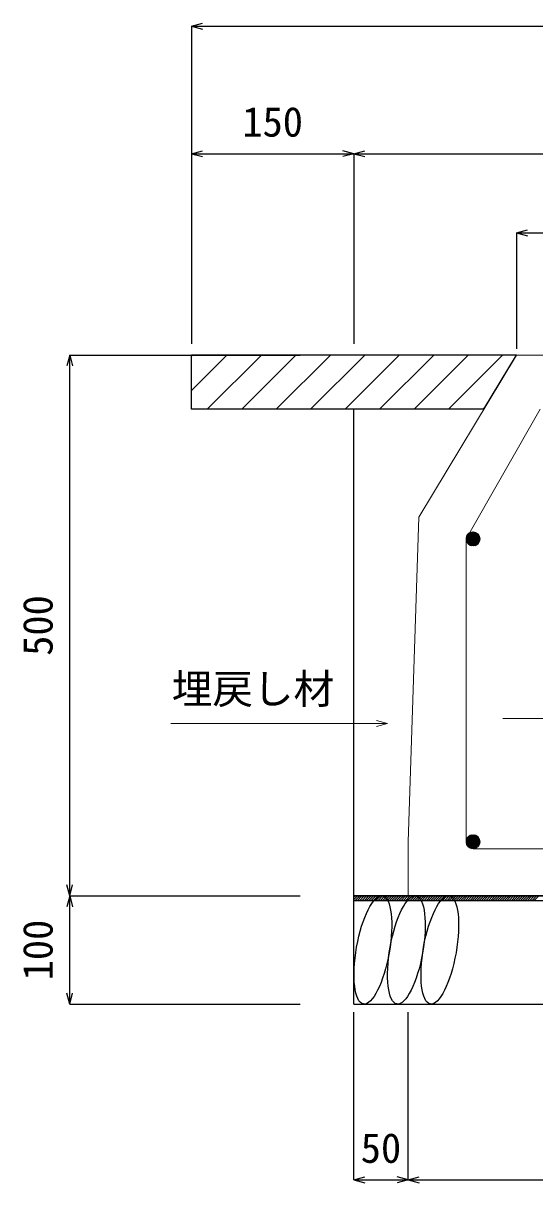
# Model space of a CAD drawing. Units: millimetres, scale not verified. Extents: x -9755 to 16726, y -7413 to 4835.
# Drawn here: x -1278 to -805, y -110 to 962 of the extents above; entities that cross this region are included whole.
import ezdxf
from ezdxf.enums import TextEntityAlignment as Align

# ---------------------------------------------------------------- set-up
doc = ezdxf.new("R2010")
doc.units = ezdxf.units.MM
doc.header["$LTSCALE"] = 15
doc.linetypes.add('CHAIN2', pattern=[12, 9, -1, 1, -1])
doc.layers.add('0-1_ブロック', color=2, linetype='Continuous', lineweight=18)
doc.layers.add('0-A', color=7, linetype='Continuous', lineweight=18)
for name, color, linetype in [('0-3_鉄筋', 7, 'Continuous'), ('0-5_ｼﾞｮｲﾝﾄ詳細図', 7, 'Continuous'), ('0-6_寸法', 4, 'Continuous'), ('0-B', 4, 'Continuous')]:
    doc.layers.add(name, color=color, linetype=linetype)
doc.styles.add('ＭＳ ゴシック', font='')
doc.styles.get('ＭＳ ゴシック').set_extended_font_data('MS Gothic')

msp = doc.modelspace()

# ---------------------------------------------------------------- linework, layer by layer
at = {"layer": '0-1_ブロック', "color": 3}
for p, q in [((-822.47, 654.9), (-912.47, 504.9)), ((-822.47, 654.9), (-912.47, 504.9)), ((-822.47, 654.9), (-622.47, 654.9)), ((-822.47, 654.9), (-622.47, 654.9)), ((-922.47, 204.9), (-912.47, 504.9)), ((-912.47, 504.9), (-922.47, 204.9)), ((-922.47, 154.9), (-922.47, 204.9)), ((-922.47, 154.9), (-522.47, 154.9))]:
    msp.add_line(p, q, dxfattribs=at)
at = {"layer": '0-1_ブロック'}
for p, q in [((-800.47, 604.9), (-868.97, 484.9)), ((-868.97, 484.65), (-862.22, 491.39)), ((-868.97, 204.9), (-868.97, 484.9)), ((-868.84, 486.18), (-863.76, 491.27)), ((-868.8, 483.4), (-860.98, 491.22)), ((-868.45, 482.34), (-859.91, 490.87)), ((-867.96, 481.41), (-858.99, 490.38)), ((-867.75, 488.69), (-866.27, 490.18)), ((-867.35, 480.6), (-858.18, 489.78)), ((-866.64, 479.91), (-857.48, 489.06)), ((-865.81, 479.32), (-856.89, 488.23)), ((-864.86, 478.85), (-856.43, 487.29)), ((-863.77, 478.53), (-856.1, 486.2)), ((-862.49, 478.4), (-855.97, 484.91)), ((-860.87, 478.6), (-856.17, 483.3)), ((-868.97, 204.65), (-862.22, 211.39)), ((-868.84, 206.18), (-863.76, 211.27)), ((-868.8, 203.4), (-860.98, 211.22)), ((-868.45, 202.34), (-859.91, 210.87)), ((-867.96, 201.41), (-858.99, 210.38)), ((-867.75, 208.69), (-866.27, 210.18)), ((-867.35, 200.6), (-858.18, 209.78)), ((-866.64, 199.91), (-857.48, 209.06)), ((-865.81, 199.32), (-856.89, 208.23)), ((-864.86, 198.85), (-856.43, 207.29)), ((-863.77, 198.53), (-856.1, 206.2)), ((-862.49, 198.4), (-855.97, 204.91)), ((-862.47, 198.4), (-582.47, 198.4)), ((-860.87, 198.6), (-856.17, 203.3))]:
    msp.add_line(p, q, dxfattribs=at)
at = {"layer": '0-1_ブロック', "color": 7, "linetype": 'CHAIN2'}
msp.add_line((-609.97, 318.9), (-834.97, 318.9), dxfattribs=at)
at = {"layer": '0-1_ブロック'}
for centre in [(-862.47, 484.9), (-862.47, 204.9)]:
    msp.add_circle(centre, 6.5, dxfattribs=at)
at = {"layer": '0-3_鉄筋'}
for p, q in [((-1122.47, 604.9), (-1122.47, 654.9)), ((-822.47, 654.9), (-1122.47, 654.9)), ((-1122.47, 622.15), (-1089.72, 654.9)), ((-1122.47, 653.97), (-1121.54, 654.9)), ((-1107.9, 604.9), (-1057.9, 654.9)), ((-1076.08, 604.9), (-1026.08, 654.9)), ((-1044.26, 604.9), (-994.26, 654.9)), ((-1012.44, 604.9), (-962.44, 654.9)), ((-980.62, 604.9), (-930.62, 654.9)), ((-948.8, 604.9), (-898.8, 654.9)), ((-916.98, 604.9), (-866.98, 654.9)), ((-885.16, 604.9), (-835.16, 654.9)), ((-852.47, 604.9), (-822.47, 654.9)), ((-852.47, 604.9), (-1122.47, 604.9)), ((-853.34, 604.9), (-851.17, 607.07))]:
    msp.add_line(p, q, dxfattribs=at)
at = {"layer": '0-5_ｼﾞｮｲﾝﾄ詳細図'}
for p, q in [((-972.47, 54.9), (-972.47, 604.9)), ((-472.47, 154.9), (-972.47, 154.9)), ((-972.47, 54.9), (-472.47, 54.9))]:
    msp.add_line(p, q, dxfattribs=at)
for centre in [(-954.96, 104.91), (-924.05, 104.91), (-893.15, 104.91)]:
    msp.add_ellipse(centre, major_axis=(8.81, 49.96), ratio=0.3, dxfattribs=at)
at = {"layer": '0-6_寸法'}
for p, q in [((-1122.47, 958.94), (-1112.33, 961.66)), ((-1122.47, 958.94), (-322.47, 958.94)), ((-1122.47, 958.94), (-1112.33, 956.22)), ((-1122.47, 958.94), (-1122.47, 841)), ((-1122.47, 841), (-1112.33, 843.72)), ((-1122.47, 841), (-972.47, 841)), ((-1122.47, 841), (-1112.33, 838.28)), ((-1122.47, 841), (-1122.47, 665.14)), ((-972.47, 841), (-982.61, 843.72)), ((-972.47, 841), (-982.61, 838.28)), ((-972.47, 841), (-962.33, 843.72)), ((-972.47, 841), (-972.47, 665.14)), ((-972.47, 841), (-472.47, 841)), ((-972.47, 841), (-962.33, 838.28)), ((-822.47, 767.79), (-812.33, 770.51)), ((-822.47, 767.79), (-622.47, 767.79)), ((-822.47, 767.79), (-812.33, 765.08)), ((-822.47, 767.79), (-822.47, 660.7)), ((-1235, 654.9), (-1237.71, 644.76)), ((-1235, 154.9), (-1235, 654.9)), ((-1235, 654.9), (-1232.28, 644.76)), ((-1235, 654.9), (-1022.01, 654.9)), ((-1235, 154.9), (-1237.71, 165.04)), ((-1235, 154.9), (-1232.28, 165.04)), ((-1235, 154.9), (-1237.71, 144.76)), ((-1235, 54.9), (-1235, 154.9)), ((-1235, 154.9), (-1232.28, 144.76)), ((-1235, 154.9), (-1022.01, 154.9)), ((-1235, 54.9), (-1237.71, 65.04)), ((-1235, 54.9), (-1232.28, 65.04)), ((-1235, 54.9), (-1022.01, 54.9)), ((-972.47, -107.65), (-972.47, 47.5)), ((-922.47, -107.65), (-922.47, 47.5)), ((-922.47, -107.65), (-922.47, 47.5)), ((-972.47, -107.65), (-962.33, -104.93)), ((-922.47, -107.65), (-932.61, -104.93)), ((-922.47, -107.65), (-912.33, -104.93)), ((-972.47, -107.65), (-922.47, -107.65)), ((-972.47, -107.65), (-962.33, -110.36)), ((-922.47, -107.65), (-932.61, -110.36)), ((-922.47, -107.65), (-522.47, -107.65)), ((-922.47, -107.65), (-912.33, -110.36))]:
    msp.add_line(p, q, dxfattribs=at)
at = {"layer": '0-A'}
msp.add_line((-941.6, 314.29), (-951.75, 317), dxfattribs=at)
msp.add_lwpolyline([(-1141.47, 314.29), (-941.6, 314.29), (-951.75, 311.57)], dxfattribs=at)
at = {"layer": '0-B'}
for p, q in [((-972.47, 151.7), (-969.27, 154.9)), ((-972.47, 153.82), (-971.39, 154.9)), ((-971.65, 150.4), (-967.15, 154.9)), ((-969.53, 150.4), (-965.03, 154.9)), ((-967.41, 150.4), (-962.91, 154.9)), ((-965.29, 150.4), (-960.79, 154.9)), ((-963.16, 150.4), (-958.66, 154.9)), ((-961.04, 150.4), (-956.54, 154.9)), ((-958.92, 150.4), (-954.42, 154.9)), ((-956.8, 150.4), (-952.3, 154.9)), ((-954.68, 150.4), (-950.18, 154.9)), ((-952.56, 150.4), (-948.06, 154.9)), ((-950.44, 150.4), (-945.94, 154.9)), ((-948.32, 150.4), (-943.82, 154.9)), ((-946.19, 150.4), (-941.69, 154.9)), ((-944.07, 150.4), (-939.57, 154.9)), ((-941.95, 150.4), (-937.45, 154.9)), ((-939.83, 150.4), (-935.33, 154.9)), ((-937.71, 150.4), (-933.21, 154.9)), ((-935.59, 150.4), (-931.09, 154.9)), ((-933.47, 150.4), (-928.97, 154.9)), ((-931.34, 150.4), (-926.84, 154.9)), ((-929.22, 150.4), (-924.72, 154.9)), ((-927.1, 150.4), (-922.6, 154.9)), ((-924.98, 150.4), (-920.48, 154.9)), ((-922.86, 150.4), (-918.36, 154.9)), ((-920.74, 150.4), (-916.24, 154.9)), ((-918.62, 150.4), (-914.12, 154.9)), ((-916.5, 150.4), (-912, 154.9)), ((-914.37, 150.4), (-909.87, 154.9)), ((-912.25, 150.4), (-907.75, 154.9)), ((-910.13, 150.4), (-905.63, 154.9)), ((-908.01, 150.4), (-903.51, 154.9)), ((-905.89, 150.4), (-901.39, 154.9)), ((-903.77, 150.4), (-899.27, 154.9)), ((-901.65, 150.4), (-897.15, 154.9)), ((-899.52, 150.4), (-895.02, 154.9)), ((-897.4, 150.4), (-892.9, 154.9)), ((-895.28, 150.4), (-890.78, 154.9)), ((-893.16, 150.4), (-888.66, 154.9)), ((-891.04, 150.4), (-886.54, 154.9)), ((-888.92, 150.4), (-884.42, 154.9)), ((-886.8, 150.4), (-882.3, 154.9)), ((-884.68, 150.4), (-880.18, 154.9)), ((-882.55, 150.4), (-878.05, 154.9)), ((-880.43, 150.4), (-875.93, 154.9)), ((-878.31, 150.4), (-873.81, 154.9)), ((-876.19, 150.4), (-871.69, 154.9)), ((-874.07, 150.4), (-869.57, 154.9)), ((-871.95, 150.4), (-867.45, 154.9)), ((-869.83, 150.4), (-865.33, 154.9)), ((-867.71, 150.4), (-863.21, 154.9)), ((-865.58, 150.4), (-861.08, 154.9)), ((-863.46, 150.4), (-858.96, 154.9)), ((-861.34, 150.4), (-856.84, 154.9)), ((-859.22, 150.4), (-854.72, 154.9)), ((-857.1, 150.4), (-852.6, 154.9)), ((-854.98, 150.4), (-850.48, 154.9)), ((-852.86, 150.4), (-848.36, 154.9)), ((-850.73, 150.4), (-846.23, 154.9)), ((-848.61, 150.4), (-844.11, 154.9)), ((-846.49, 150.4), (-841.99, 154.9)), ((-844.37, 150.4), (-839.87, 154.9)), ((-842.25, 150.4), (-837.75, 154.9)), ((-840.13, 150.4), (-835.63, 154.9)), ((-838.01, 150.4), (-833.51, 154.9)), ((-835.89, 150.4), (-831.39, 154.9)), ((-833.76, 150.4), (-829.26, 154.9)), ((-831.64, 150.4), (-827.14, 154.9)), ((-829.52, 150.4), (-825.02, 154.9)), ((-827.4, 150.4), (-822.9, 154.9)), ((-825.28, 150.4), (-820.78, 154.9)), ((-823.16, 150.4), (-818.66, 154.9)), ((-821.04, 150.4), (-816.54, 154.9)), ((-818.91, 150.4), (-814.41, 154.9)), ((-816.79, 150.4), (-812.29, 154.9)), ((-814.67, 150.4), (-810.17, 154.9)), ((-812.55, 150.4), (-808.05, 154.9)), ((-810.43, 150.4), (-805.93, 154.9)), ((-808.31, 150.4), (-803.81, 154.9)), ((-806.19, 150.4), (-801.69, 154.9))]:
    msp.add_line(p, q, dxfattribs=at)
msp.add_lwpolyline([(-972.47, 154.9), (-472.47, 154.9), (-472.47, 150.4), (-972.47, 150.4)], close=True, dxfattribs=at)

# ---------------------------------------------------------------- texts
at = {"layer": '0-6_寸法', "style": 'ＭＳ ゴシック'}
for s, p in [('150', (-1075.6, 848.5)), ('50', (-966.22, -100.15))]:
    msp.add_text(s, height=27.49, dxfattribs=at).set_placement(p, align=Align.BOTTOM_LEFT)
for s, p in [('500', (-1242.5, 376.77)), ('100', (-1242.5, 76.77))]:
    msp.add_text(s, height=27.49, rotation=90, dxfattribs=at).set_placement(p, align=Align.BOTTOM_LEFT)
at = {"layer": '0-A', "color": 4, "style": 'ＭＳ ゴシック'}
msp.add_text('埋戻し材', height=27.49, dxfattribs=at).set_placement((-1140.71, 324.28), align=Align.BOTTOM_LEFT)

doc.saveas('drawing.dxf')
